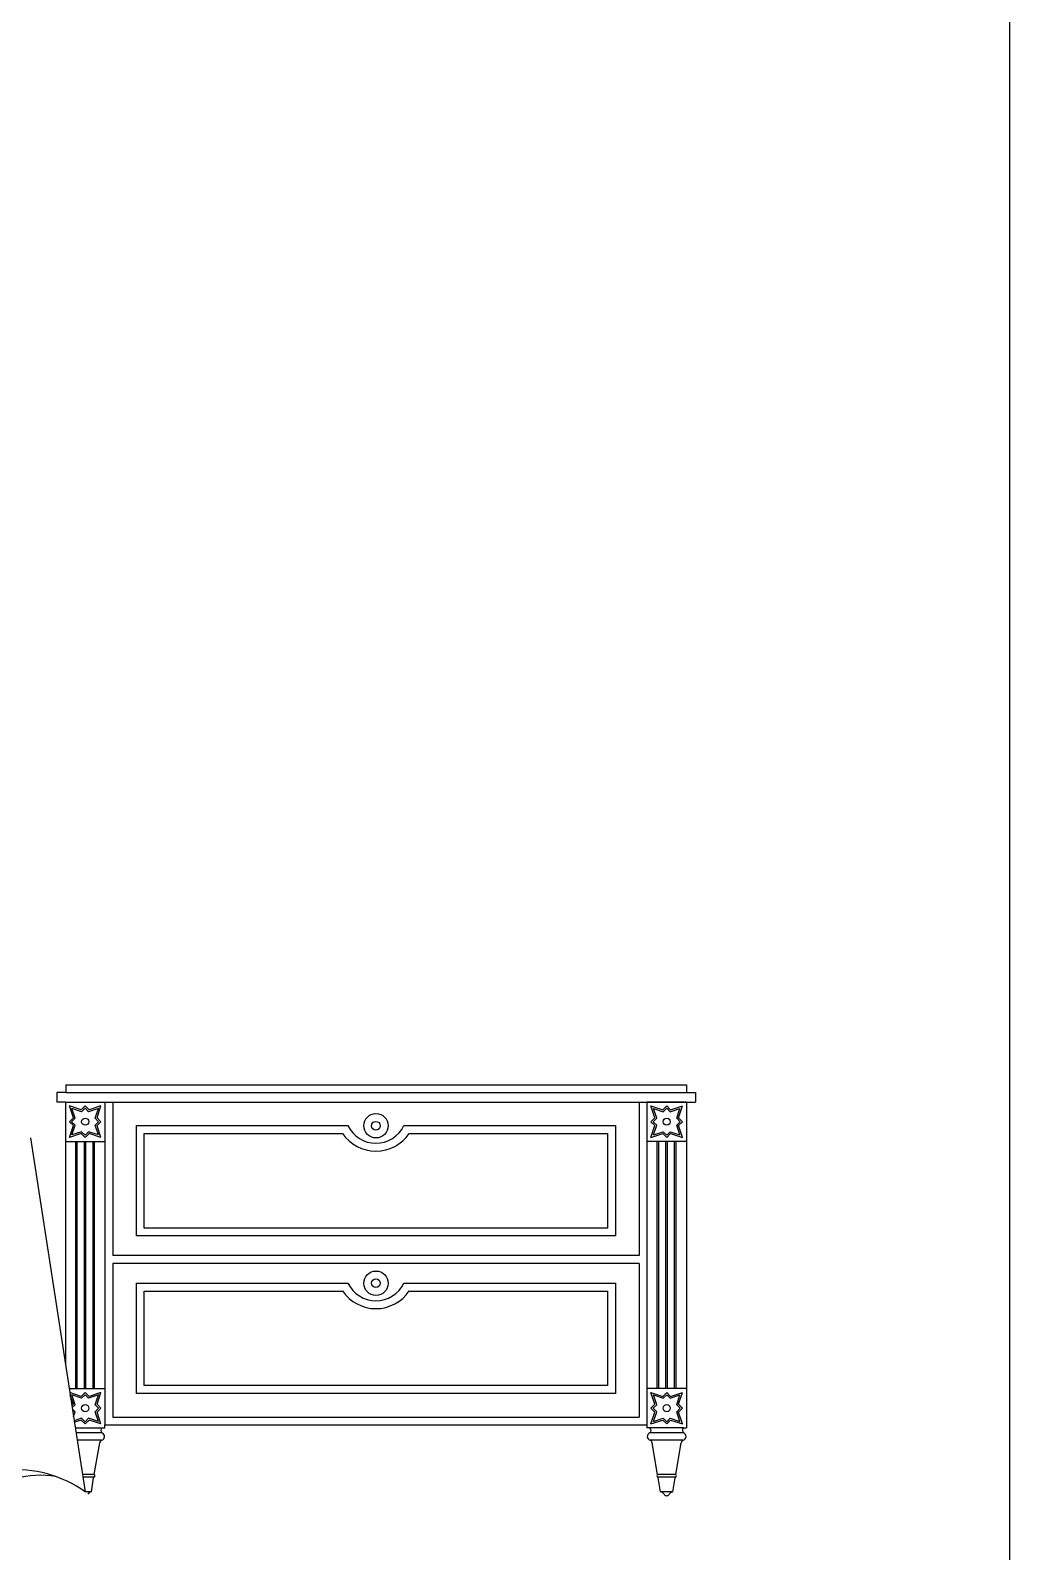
# Model space of a CAD drawing. Header units: millimetres. Extents: x 6388 to 59789, y -18725 to 8137.
# Drawn here: x 58546 to 59789, y 4274 to 6205 of the extents above; entities that cross this region are included whole.
import ezdxf

# ---------------------------------------------------------------- set-up
doc = ezdxf.new("R2010")
doc.units = ezdxf.units.MM
doc.layers.add('www.cad-blocks.net', color=7, linetype='Continuous')

# ---------------------------------------------------------------- blocks, each defined once
blk = doc.blocks.new('A$C0AF41AB5')
for p, q in [((2800.3, 524.5), (3588.5, 524.5)), ((2800.3, 524.5), (2800.3, 514.5)), ((3588.5, 524.5), (3588.5, 514.5)), ((2788.8, 514.5), (2788.8, 502.5)), ((2800.3, 514.5), (2788.8, 514.5)), ((2800, 502.5), (2788.8, 502.5)), ((2800, 502.5), (3588.5, 502.5)), ((2800, 502.5), (2850, 502.5)), ((2800, 502.5), (2800, 169.8)), ((2800.3, 514.5), (3588.5, 514.5)), ((2850, 502.5), (2850, 92.5)), ((2860, 502.5), (2860, 307.5)), ((3528.5, 502.5), (3528.5, 307.5)), ((3588.5, 502.5), (3538.5, 502.5)), ((3538.5, 502.5), (3538.5, 92.5)), ((3538.5, 502.5), (3538.5, 92.5)), ((3588.5, 514.5), (3600, 514.5)), ((3588.5, 502.5), (3588.5, 88.7)), ((3588.5, 502.5), (3588.5, 88.7)), ((3588.5, 502.5), (3600, 502.5)), ((3600, 514.5), (3600, 502.5)), ((3600, 514.5), (3600, 502.5)), ((2820, 492.5), (2805, 497.5)), ((2810, 482.5), (2805, 497.5)), ((2820.5, 490.2), (2808.1, 494.4)), ((2812.2, 482), (2808.1, 494.4)), ((2825, 497.5), (2820, 492.5)), ((2825, 494.7), (2820.5, 490.2)), ((2830, 492.5), (2825, 497.5)), ((2829.4, 490.2), (2825, 494.7)), ((2841.8, 494.4), (2829.4, 490.2)), ((2845, 497.5), (2830, 492.5)), ((2837.7, 482), (2841.8, 494.4)), ((2840, 482.5), (2845, 497.5)), ((3548.5, 482.5), (3543.5, 497.5)), ((3543.5, 497.5), (3558.5, 492.5)), ((3550.8, 482), (3546.7, 494.4)), ((3546.7, 494.4), (3559.1, 490.2)), ((3558.5, 492.5), (3563.5, 497.5)), ((3559.1, 490.2), (3563.5, 494.7)), ((3563.5, 497.5), (3568.5, 492.5)), ((3563.5, 494.7), (3568, 490.2)), ((3568, 490.2), (3580.4, 494.4)), ((3568.5, 492.5), (3583.5, 497.5)), ((3576.2, 482), (3580.4, 494.4)), ((3578.5, 482.5), (3583.5, 497.5)), ((2805, 477.5), (2810, 482.5)), ((2810, 472.5), (2805, 477.5)), ((2805, 457.5), (2810, 472.5)), ((2807.8, 477.5), (2812.2, 482)), ((2812.2, 473.1), (2807.8, 477.5)), ((2808.1, 460.7), (2812.2, 473.1)), ((2820.5, 464.8), (2808.1, 460.7)), ((2825, 460.4), (2820.5, 464.8)), ((2829.4, 464.8), (2825, 460.4)), ((2841.8, 460.7), (2829.4, 464.8)), ((2842.1, 477.5), (2837.7, 482)), ((2837.7, 473.1), (2842.1, 477.5)), ((2841.8, 460.7), (2837.7, 473.1)), ((2845, 477.5), (2840, 482.5)), ((2840, 472.5), (2845, 477.5)), ((2845, 457.5), (2840, 472.5)), ((2890, 332.5), (2890, 472.5)), ((2890, 472.5), (3158.6, 472.5)), ((3229.8, 472.5), (3498.5, 472.5)), ((3498.5, 472.5), (3498.5, 332.5)), ((3543.5, 477.5), (3548.5, 482.5)), ((3548.5, 472.5), (3543.5, 477.5)), ((3543.5, 457.5), (3548.5, 472.5)), ((3546.4, 477.5), (3550.8, 482)), ((3550.8, 473.1), (3546.4, 477.5)), ((3546.7, 460.7), (3550.8, 473.1)), ((3546.7, 460.7), (3559.1, 464.8)), ((3559.1, 464.8), (3563.5, 460.4)), ((3563.5, 460.4), (3568, 464.8)), ((3568, 464.8), (3580.4, 460.7)), ((3580.7, 477.5), (3576.2, 482)), ((3576.2, 473.1), (3580.7, 477.5)), ((3580.4, 460.7), (3576.2, 473.1)), ((3583.5, 477.5), (3578.5, 482.5)), ((3578.5, 472.5), (3583.5, 477.5)), ((3583.5, 457.5), (3578.5, 472.5)), ((2755.4, 457.1), (2825.1, 7.5)), ((2800, 452.5), (2850, 452.5)), ((2800, 452.5), (2850, 452.5)), ((2820, 462.5), (2805, 457.5)), ((2813, 138.7), (2813, 452.5)), ((2815, 138.7), (2815, 452.5)), ((2825, 457.5), (2820, 462.5)), ((2824, 138.7), (2824, 452.5)), ((2830, 462.5), (2825, 457.5)), ((2826, 138.7), (2826, 452.5)), ((2845, 457.5), (2830, 462.5)), ((2835, 138.7), (2835, 452.5)), ((2837, 138.7), (2837, 452.5)), ((2900, 342.5), (2900, 462.5)), ((2900, 462.5), (3151.9, 462.5)), ((3236.6, 462.5), (3488.5, 462.5)), ((3488.5, 462.5), (3488.5, 342.5)), ((3588.5, 452.5), (3538.5, 452.5)), ((3588.5, 452.5), (3538.5, 452.5)), ((3543.5, 457.5), (3558.5, 462.5)), ((3551.5, 138.7), (3551.5, 452.5)), ((3553.5, 138.7), (3553.5, 452.5)), ((3558.5, 462.5), (3563.5, 457.5)), ((3562.5, 138.7), (3562.5, 452.5)), ((3563.5, 457.5), (3568.5, 462.5)), ((3564.5, 138.7), (3564.5, 452.5)), ((3568.5, 462.5), (3583.5, 457.5)), ((3573.5, 138.7), (3573.5, 452.5)), ((3575.5, 138.7), (3575.5, 452.5)), ((3498.5, 332.5), (2890, 332.5)), ((3488.5, 342.5), (2900, 342.5)), ((3528.5, 307.5), (2860, 307.5)), ((3528.5, 297.5), (2860, 297.5)), ((2860, 297.5), (2860, 102.5)), ((3528.5, 297.5), (3528.5, 102.5)), ((2890, 132.5), (2890, 272.5)), ((2890, 272.5), (3158.6, 272.5)), ((3229.8, 272.5), (3498.5, 272.5)), ((3498.5, 272.5), (3498.5, 132.5)), ((2900, 142.5), (2900, 262.5)), ((2900, 262.5), (3151.9, 262.5)), ((3236.6, 262.5), (3488.5, 262.5)), ((3488.5, 262.5), (3488.5, 142.5)), ((2804.8, 138.7), (2850, 138.7)), ((3488.5, 142.5), (2900, 142.5)), ((3588.5, 138.7), (3538.5, 138.7)), ((2820, 128.7), (2805.6, 133.5)), ((2810, 118.7), (2806.1, 130.3)), ((2820.5, 126.4), (2808.1, 130.5)), ((2812.2, 118.1), (2808.1, 130.5)), ((2808.2, 116.9), (2810, 118.7)), ((2808.5, 114.4), (2812.2, 118.1)), ((2825, 133.7), (2820, 128.7)), ((2825, 130.8), (2820.5, 126.4)), ((2830, 128.7), (2825, 133.7)), ((2829.4, 126.4), (2825, 130.8)), ((2841.8, 130.5), (2829.4, 126.4)), ((2845, 133.7), (2830, 128.7)), ((2837.7, 118.1), (2841.8, 130.5)), ((2842.1, 113.7), (2837.7, 118.1)), ((2840, 118.7), (2845, 133.7)), ((2845, 113.7), (2840, 118.7)), ((3498.5, 132.5), (2890, 132.5)), ((3543.5, 133.7), (3558.5, 128.7)), ((3548.5, 118.7), (3543.5, 133.7)), ((3543.5, 113.7), (3548.5, 118.7)), ((3546.4, 113.7), (3550.8, 118.1)), ((3546.7, 130.5), (3559.1, 126.4)), ((3550.8, 118.1), (3546.7, 130.5)), ((3558.5, 128.7), (3563.5, 133.7)), ((3559.1, 126.4), (3563.5, 130.8)), ((3563.5, 133.7), (3568.5, 128.7)), ((3563.5, 130.8), (3568, 126.4)), ((3568, 126.4), (3580.4, 130.5)), ((3568.5, 128.7), (3583.5, 133.7)), ((3576.2, 118.1), (3580.4, 130.5)), ((3580.7, 113.7), (3576.2, 118.1)), ((3578.5, 118.7), (3583.5, 133.7)), ((3583.5, 113.7), (3578.5, 118.7)), ((2812.2, 109.2), (2808.8, 112.6)), ((2810, 108.7), (2809.3, 109.3)), ((2809.6, 107.6), (2810, 108.7)), ((2810.3, 103.3), (2812.2, 109.2)), ((2820.5, 101), (2811.1, 97.8)), ((2820, 98.7), (2811.4, 95.8)), ((2825, 93.7), (2820, 98.7)), ((2825, 96.5), (2820.5, 101)), ((2829.4, 101), (2825, 96.5)), ((2830, 98.7), (2825, 93.7)), ((2841.8, 96.8), (2829.4, 101)), ((2845, 93.7), (2830, 98.7)), ((2837.7, 109.2), (2842.1, 113.7)), ((2841.8, 96.8), (2837.7, 109.2)), ((2840, 108.7), (2845, 113.7)), ((2845, 93.7), (2840, 108.7)), ((2860, 102.5), (3528.5, 102.5)), ((3548.5, 108.7), (3543.5, 113.7)), ((3543.5, 93.7), (3548.5, 108.7)), ((3543.5, 93.7), (3558.5, 98.7)), ((3550.8, 109.2), (3546.4, 113.7)), ((3546.7, 96.8), (3550.8, 109.2)), ((3546.7, 96.8), (3559.1, 101)), ((3558.5, 98.7), (3563.5, 93.7)), ((3559.1, 101), (3563.5, 96.5)), ((3563.5, 96.5), (3568, 101)), ((3563.5, 93.7), (3568.5, 98.7)), ((3568, 101), (3580.4, 96.8)), ((3568.5, 98.7), (3583.5, 93.7)), ((3576.2, 109.2), (3580.7, 113.7)), ((3580.4, 96.8), (3576.2, 109.2)), ((3578.5, 108.7), (3583.5, 113.7)), ((3583.5, 93.7), (3578.5, 108.7)), ((2812.5, 88.7), (2846.1, 88.7)), ((2846.2, 82.2), (2813.5, 82.2)), ((2846.1, 88.7), (2850, 88.7)), ((2850, 92.5), (3538.5, 92.5)), ((2850, 88.7), (2850, 92.5)), ((3538.5, 92.5), (3538.5, 88.7)), ((3542.3, 88.7), (3538.5, 88.7)), ((3584.7, 88.7), (3542.3, 88.7)), ((3584.8, 82.2), (3542.3, 82.2)), ((3584.7, 88.7), (3588.5, 88.7)), ((2845.9, 73.1), (2814.9, 73.1)), ((2836.5, 29.3), (2843.4, 69.8)), ((3584.4, 73.1), (3542.6, 73.1)), ((3551.9, 29.3), (3545.2, 69.8)), ((3575.1, 29.3), (3581.9, 69.8)), ((2836.5, 29.3), (2821.7, 29.3)), ((2836.5, 26.3), (2822.2, 26.3)), ((2832.8, 7.6), (2835.6, 25.1)), ((3575.1, 29.3), (3551.9, 29.3)), ((3575.1, 26.3), (3551.9, 26.3)), ((3555.6, 7.6), (3552.8, 25.1)), ((3571.4, 7.6), (3574.2, 25.1)), ((2832.8, 7.6), (2825.1, 7.6)), ((3571.4, 7.6), (3555.6, 7.6))]:
    blk.add_line(p, q)
for centre, radius in [((3194.3, 472.4), 15.5), ((2825, 477.5), 4.54), ((3194.3, 472.4), 5.48), ((3563.5, 477.5), 4.54), ((3194.3, 272.4), 15.5), ((3194.3, 272.4), 5.48), ((2825, 113.7), 4.54), ((3563.5, 113.7), 4.54)]:
    blk.add_circle(centre, radius)
for centre, radius, start, end in [((3194.2, 489.5), 39.4, 205.5028, 334.4972), ((3194.2, 491.2), 51.1, 214.1003, 325.8997), ((3194.2, 289.5), 39.4, 205.5028, 334.4972), ((3194.2, 291.2), 51.1, 214.1003, 325.8997), ((2849.4, 85.5), 4.52, 135.589, 226.0675), ((2844.9, 77.7), 4.73, 281.2922, 73.9458), ((3543.6, 77.7), 4.73, 106.0542, 258.7078), ((3539.1, 85.5), 4.52, 313.9325, 44.411), ((3588, 85.5), 4.52, 135.589, 226.0675), ((3583.5, 77.7), 4.73, 281.2922, 73.9458), ((2848.9, 68.1), 5.79, 121.5858, 162.9986), ((3540.8, 69), 4.42, 10.2319, 65.67), ((3587.5, 68.1), 5.79, 121.5858, 162.9986), ((2767.8, -86.6), 115.1, 80.0441, 131.2494), ((2736.1, -119.1), 154.8, 54.8864, 94.5352), ((2837.4, 24.7), 1.79, 118.0617, 166.0683), ((2835.7, 27.8), 1.74, 300.1683, 59.8317), ((3552.8, 27.8), 1.74, 120.1683, 239.8317), ((3551.1, 24.7), 1.79, 13.9317, 61.9383), ((3576, 24.7), 1.79, 118.0617, 166.0683), ((3574.2, 27.8), 1.74, 300.1683, 59.8317), ((2833.8, 1.2), 6.47, 98.421, 150.8401), ((3554.7, 1.2), 6.47, 29.1599, 81.579), ((3563.5, 6.1), 3.59, 208.1083, 331.8917), ((3572.4, 1.2), 6.47, 98.421, 150.8401)]:
    blk.add_arc(centre, radius, start, end)
blk = doc.blocks.new('FORMAT')
at = {"color": 155, "true_color": 0x546d8e}
blk.add_line((59789.4, 8137.1), (59789.4, -18724.9), dxfattribs=at)

msp = doc.modelspace()

# ---------------------------------------------------------------- block references
msp.add_blockref('A$C0AF41AB5', (55790.4, 4342.2))
at = {"layer": 'www.cad-blocks.net'}
msp.add_blockref('FORMAT', (0, 0), dxfattribs=at)

doc.saveas('drawing.dxf')
